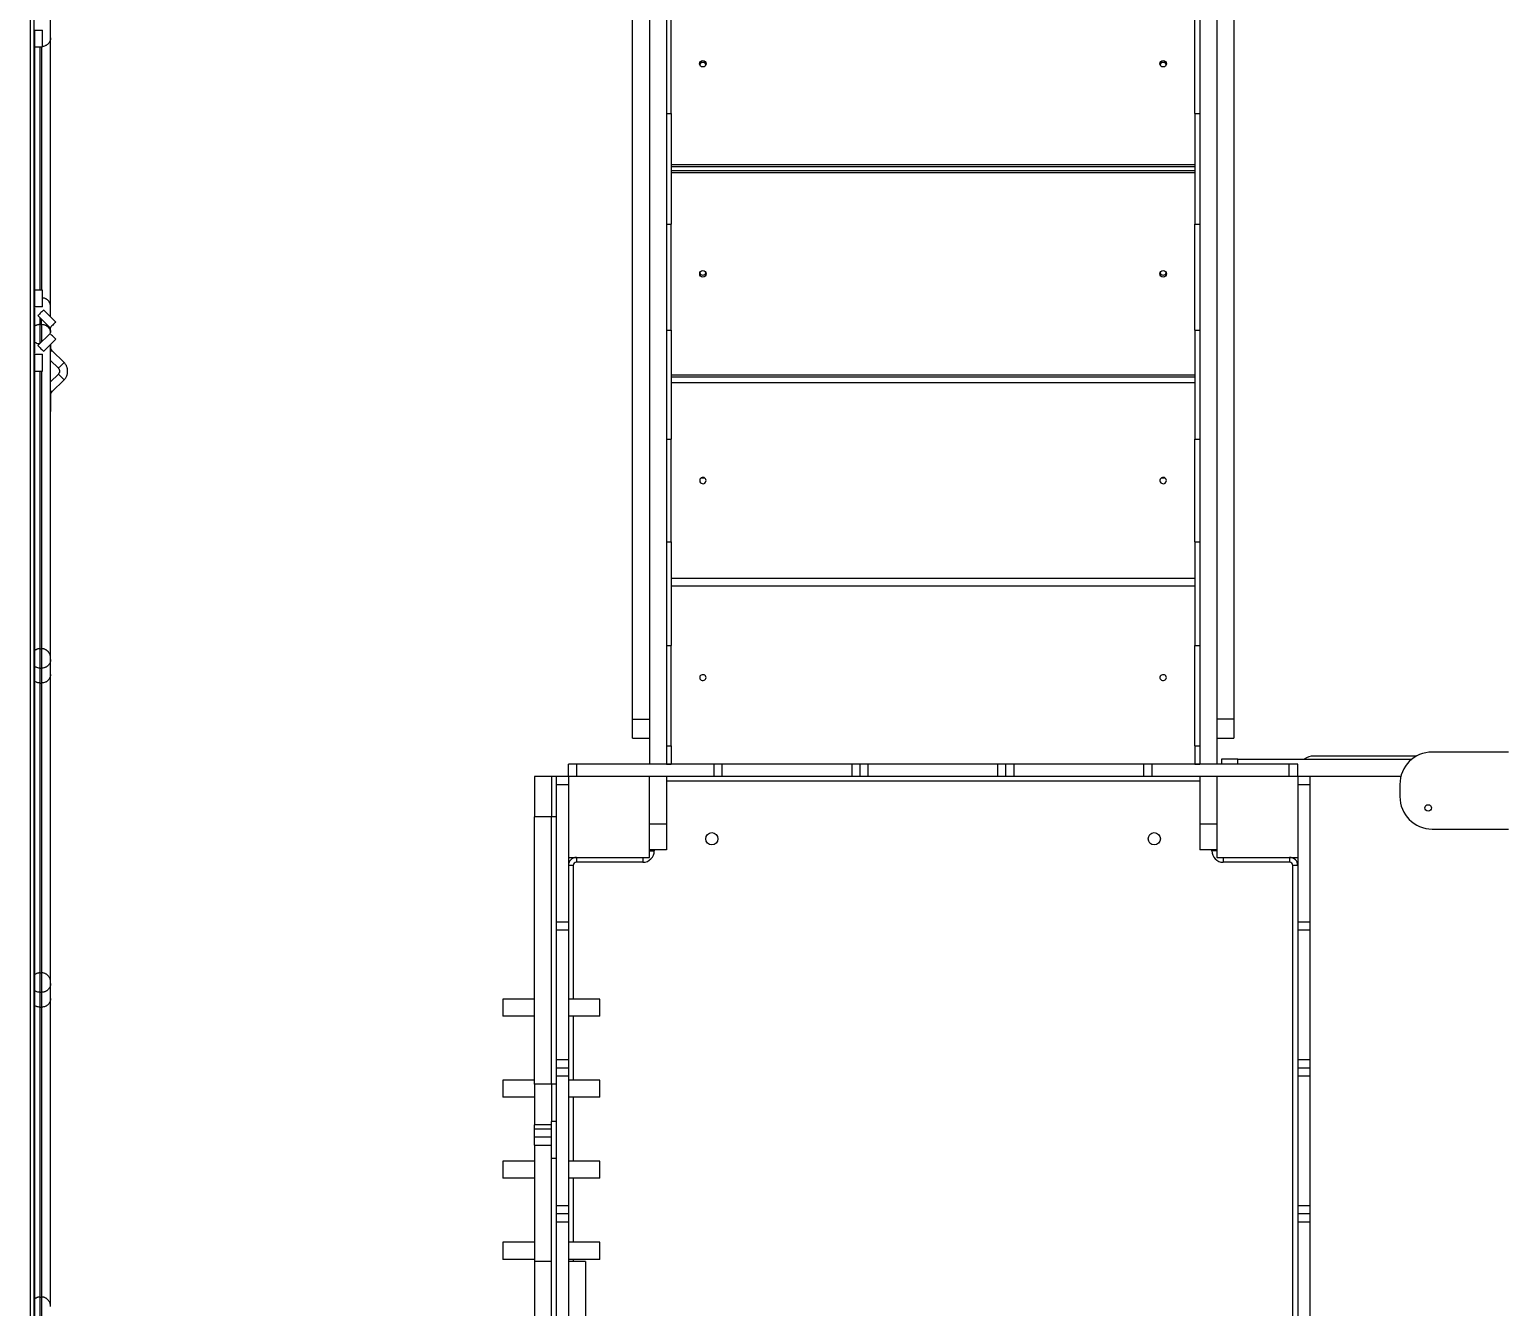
# Model space of a CAD drawing. Header units: millimetres. Extents: x -8045 to 6871, y -5915 to 5473.
# Drawn here: x -642 to 1183, y -1590 to -15 of the extents above; entities that cross this region are included whole.
import ezdxf

# ---------------------------------------------------------------- set-up
doc = ezdxf.new("R2010")
doc.units = ezdxf.units.MM
for name, color, linetype in [('DIKOM_ОБЪЕКТ', 7, 'Continuous'), ('DIKOM_РАЗМЕР_ЗОНА', 7, 'Continuous'), ('DIKOM_РАЗМЕР_ОБЪЕКТА', 7, 'Continuous')]:
    doc.layers.add(name, color=color, linetype=linetype)
doc.styles.add('style1', font='arial.ttf', dxfattribs={"width": 0.8})
doc.dimstyles.new('1-50', dxfattribs={"dimtxt": 300, "dimasz": 200, "dimexe": 100, "dimexo": 0, "dimgap": 100, "dimtad": 1, "dimtxsty": 'style1', "dimcen": 200, "dimclrd": 7, "dimclre": 7, "dimclrt": 7, "dimadec": 1, "dimazin": 2, "dimtfac": 1, "dimtmove": 0, "dimatfit": 2, "dimfxl": 0, "dimlwd": 25, "dimlwe": 18, "dimarcsym": 0})

# ---------------------------------------------------------------- blocks, each defined once
blk = doc.blocks.new('*D9')
at = {"layer": 'Defpoints', "color": 0, "linetype": 'Continuous', "transparency": 16777216}
for p in [(5663.5, -234.6), (-5019.6, -1388.7), (5663.5, -4701.5)]:
    blk.add_point(p, dxfattribs=at)
at = {"layer": 'DIKOM_РАЗМЕР_ОБЪЕКТА', "color": 7, "linetype": 'Continuous', "lineweight": 18, "transparency": 16777216}
for p, q in [((5663.5, -234.6), (5663.5, -4801.5)), ((-5019.6, -1388.7), (-5019.6, -4801.5))]:
    blk.add_line(p, q, dxfattribs=at)
at = {"layer": 'DIKOM_РАЗМЕР_ОБЪЕКТА', "color": 7, "linetype": 'Continuous', "lineweight": 25, "transparency": 16777216}
blk.add_line((-4819.6, -4701.5), (5463.5, -4701.5), dxfattribs=at)
at = {"layer": 'DIKOM_РАЗМЕР_ОБЪЕКТА', "color": 7, "linetype": 'Continuous', "transparency": 16777216}
for points in [[(-4819.6, -4668.1), (-4819.6, -4734.8), (-5019.6, -4701.5)], [(5463.5, -4668.1), (5463.5, -4734.8), (5663.5, -4701.5)]]:
    blk.add_solid(points, dxfattribs=at)
at = {"layer": 'DIKOM_РАЗМЕР_ОБЪЕКТА', "color": 7, "linetype": 'Continuous', "lineweight": 15, "transparency": 16777216, "insert": (-74.4, -4448.3), "char_height": 300, "attachment_point": 5, "style": 'style1'}
blk.add_mtext('10700', dxfattribs=at)
blk = doc.blocks.new('*D10')
at = {"layer": 'Defpoints', "color": 0, "linetype": 'Continuous', "transparency": 16777216}
for p in [(-1653.8, 3474.9), (-5616.5, -3083.4), (491, -3083.4)]:
    blk.add_point(p, dxfattribs=at)
at = {"layer": 'DIKOM_РАЗМЕР_ОБЪЕКТА', "color": 7, "linetype": 'Continuous', "lineweight": 18, "transparency": 16777216}
for p, q in [((-1653.8, 3474.9), (-5716.5, 3474.9)), ((491, -3083.4), (-5716.5, -3083.4))]:
    blk.add_line(p, q, dxfattribs=at)
at = {"layer": 'DIKOM_РАЗМЕР_ОБЪЕКТА', "color": 7, "linetype": 'Continuous', "lineweight": 25, "transparency": 16777216}
blk.add_line((-5616.5, 3274.9), (-5616.5, -2883.4), dxfattribs=at)
at = {"layer": 'DIKOM_РАЗМЕР_ОБЪЕКТА', "color": 7, "linetype": 'Continuous', "transparency": 16777216}
for points in [[(-5649.8, 3274.9), (-5583.1, 3274.9), (-5616.5, 3474.9)], [(-5649.8, -2883.4), (-5583.1, -2883.4), (-5616.5, -3083.4)]]:
    blk.add_solid(points, dxfattribs=at)
at = {"layer": 'DIKOM_РАЗМЕР_ОБЪЕКТА', "color": 7, "linetype": 'Continuous', "lineweight": 15, "transparency": 16777216, "insert": (-5869.6, -1326.9), "char_height": 300, "attachment_point": 5, "rotation": 90, "style": 'style1'}
blk.add_mtext('6550', dxfattribs=at)
blk = doc.blocks.new('*D11')
at = {"layer": 'Defpoints', "color": 0, "transparency": 16777216}
for p in [(6870.9, -184.6), (-7019.6, -1388.7), (-7019.6, -5814.6)]:
    blk.add_point(p, dxfattribs=at)
at = {"layer": 'DIKOM_РАЗМЕР_ЗОНА', "color": 7, "lineweight": 18, "transparency": 16777216}
for p, q in [((6870.9, -184.6), (6870.9, -5914.6)), ((-7019.6, -1388.7), (-7019.6, -5914.6))]:
    blk.add_line(p, q, dxfattribs=at)
at = {"layer": 'DIKOM_РАЗМЕР_ЗОНА', "color": 7, "lineweight": 25, "transparency": 16777216}
blk.add_line((6670.9, -5814.6), (-6819.6, -5814.6), dxfattribs=at)
at = {"layer": 'DIKOM_РАЗМЕР_ЗОНА', "color": 7, "transparency": 16777216}
for points in [[(-6819.6, -5781.3), (-6819.6, -5848), (-7019.6, -5814.6)], [(6670.9, -5781.3), (6670.9, -5848), (6870.9, -5814.6)]]:
    blk.add_solid(points, dxfattribs=at)
at = {"layer": 'DIKOM_РАЗМЕР_ЗОНА', "color": 7, "transparency": 16777216, "insert": (-74.4, -5561.4), "char_height": 300, "attachment_point": 5, "style": 'style1'}
blk.add_mtext('13900', dxfattribs=at)
blk = doc.blocks.new('*D12')
at = {"layer": 'Defpoints', "color": 0, "transparency": 16777216}
for p in [(-2189.6, 5472.7), (-7595.2, -5085), (-495.6, -5085)]:
    blk.add_point(p, dxfattribs=at)
at = {"layer": 'DIKOM_РАЗМЕР_ЗОНА', "color": 7, "lineweight": 18, "transparency": 16777216}
for p, q in [((-2189.6, 5472.7), (-7695.2, 5472.7)), ((-495.6, -5085), (-7695.2, -5085))]:
    blk.add_line(p, q, dxfattribs=at)
at = {"layer": 'DIKOM_РАЗМЕР_ЗОНА', "color": 7, "lineweight": 25, "transparency": 16777216}
blk.add_line((-7595.2, 5272.7), (-7595.2, -4885), dxfattribs=at)
at = {"layer": 'DIKOM_РАЗМЕР_ЗОНА', "color": 7, "transparency": 16777216}
for points in [[(-7628.5, 5272.7), (-7561.9, 5272.7), (-7595.2, 5472.7)], [(-7628.5, -4885), (-7561.9, -4885), (-7595.2, -5085)]]:
    blk.add_solid(points, dxfattribs=at)
at = {"layer": 'DIKOM_РАЗМЕР_ЗОНА', "color": 7, "transparency": 16777216, "insert": (-7848.4, -1452.6), "char_height": 300, "attachment_point": 5, "rotation": 90, "style": 'style1'}
blk.add_mtext('10550', dxfattribs=at)

msp = doc.modelspace()

# ---------------------------------------------------------------- linework, layer by layer
at = {"layer": 'DIKOM_ОБЪЕКТ', "color": 7, "linetype": 'Continuous', "lineweight": 15}
for p, q in [((-640.877, 1413.843), (-640.877, -1786.157)), ((-635.854, -1786.157), (-635.854, 1413.843)), ((123.187, 548.843), (123.187, -921.157)), ((144.187, 548.843), (144.187, -921.157)), ((802.187, 548.843), (802.187, -921.157)), ((823.187, 548.843), (823.187, -921.157)), ((102.187, -865.545), (102.187, 492.14)), ((844.187, 492.14), (844.187, -865.545)), ((150.187, -118.117), (150.187, 12.7)), ((796.187, -118.117), (796.187, 12.7)), ((-635.756, -15.299), (-635.756, -36.157)), ((-635.756, -15.299), (-625.756, -15.299)), ((-625.756, -36.157), (-625.756, -15.299)), ((-635.756, -36.157), (-625.756, -36.157)), ((-635.668, -36.157), (-635.668, -336.157)), ((-635.645, -36.157), (-635.645, -336.157)), ((-628.78, -336.157), (-628.78, -36.157)), ((-626.78, -36.157), (-626.78, -336.157)), ((144.187, -118.117), (150.187, -118.117)), ((150.187, -118.117), (150.187, -254.695)), ((796.187, -118.117), (796.187, -254.695)), ((796.187, -118.117), (802.187, -118.117)), ((150.187, -181.328), (796.187, -181.328)), ((150.187, -183.7), (796.187, -183.7)), ((796.187, -189.126), (150.187, -189.126)), ((796.187, -191.53), (150.187, -191.53)), ((144.187, -254.695), (150.187, -254.695)), ((150.187, -385.508), (150.187, -254.695)), ((796.187, -385.508), (796.187, -254.695)), ((796.187, -254.695), (802.187, -254.695)), ((-635.756, -336.157), (-635.756, -357.015)), ((-625.756, -336.157), (-635.756, -336.157)), ((-625.756, -357.015), (-625.756, -336.157)), ((-625.756, -357.015), (-635.756, -357.015)), ((-635.668, -358.203), (-635.668, -414.079)), ((-635.645, -358.519), (-635.645, -413.753)), ((-609.291, -375.551), (-624.291, -360.551)), ((-631.362, -367.622), (-616.362, -382.622)), ((-628.78, -378.739), (-628.78, -370.204)), ((-628.78, -378.739), (-626.78, -378.739)), ((-628.78, -402.111), (-628.78, -378.739)), ((-626.78, -378.739), (-626.78, -372.204)), ((-626.78, -378.739), (-626.78, -400.111)), ((-616.362, -389.693), (-631.362, -404.693)), ((-624.291, -411.764), (-609.291, -396.764)), ((-615.78, -388.587), (-615.78, -383.34)), ((-615.78, -388.962), (-615.78, -388.587)), ((-615.541, -388.585), (-615.541, -386.157)), ((144.187, -385.508), (150.187, -385.508)), ((150.187, -385.508), (150.187, -519.946)), ((796.187, -385.508), (796.187, -519.946)), ((796.187, -385.508), (802.187, -385.508)), ((-635.756, -415.299), (-635.756, -436.157)), ((-635.756, -415.299), (-625.756, -415.299)), ((-625.756, -436.157), (-625.756, -415.299)), ((-615.541, -407.015), (-615.541, -403.014)), ((-599.077, -425.551), (-614.077, -410.551)), ((-635.756, -436.157), (-625.756, -436.157)), ((-635.668, -436.157), (-635.668, -1786.157)), ((-635.645, -436.157), (-635.645, -586.157)), ((-628.78, -778.685), (-628.78, -436.157)), ((-626.78, -436.157), (-626.78, -778.685)), ((-615.78, -422.99), (-606.148, -432.622)), ((-606.148, -439.693), (-615.78, -449.325)), ((-614.077, -461.764), (-599.077, -446.764)), ((150.187, -440.537), (796.187, -440.537)), ((796.187, -443.492), (150.187, -443.492)), ((796.187, -450.596), (150.187, -450.596)), ((-615.541, -486.157), (-615.541, -465.299)), ((144.187, -519.946), (150.187, -519.946)), ((150.187, -646.662), (150.187, -519.946)), ((796.187, -646.662), (796.187, -519.946)), ((796.187, -519.946), (802.187, -519.946)), ((-635.645, -586.157), (-635.668, -586.157)), ((144.187, -646.662), (150.187, -646.662)), ((150.187, -646.662), (150.187, -774.754)), ((796.187, -646.662), (796.187, -774.754)), ((796.187, -646.662), (802.187, -646.662)), ((150.187, -691.788), (796.187, -691.788)), ((796.187, -701.39), (150.187, -701.39)), ((-628.78, -802.672), (-628.78, -778.685)), ((-628.78, -778.685), (-626.78, -778.685)), ((-626.78, -778.685), (-626.78, -802.672)), ((144.187, -774.754), (150.187, -774.754)), ((150.187, -898.656), (150.187, -774.754)), ((796.187, -898.656), (796.187, -774.754)), ((796.187, -774.754), (802.187, -774.754)), ((-628.78, -821.041), (-628.78, -802.672)), ((-628.78, -802.672), (-626.78, -802.672)), ((-626.78, -802.672), (-626.78, -821.041)), ((-615.78, -792.049), (-615.78, -790.05)), ((-628.78, -821.041), (-626.78, -821.041)), ((-628.78, -1178.681), (-628.78, -821.041)), ((-626.78, -821.041), (-626.78, -1178.681)), ((102.187, -865.545), (123.187, -865.545)), ((102.187, -888.858), (102.187, -865.545)), ((844.187, -865.545), (823.187, -865.545)), ((844.187, -865.545), (844.187, -888.858)), ((102.187, -888.858), (123.187, -888.858)), ((823.187, -888.858), (844.187, -888.858)), ((144.187, -898.656), (150.187, -898.656)), ((150.187, -898.656), (150.187, -920.99)), ((796.187, -898.656), (796.187, -920.99)), ((796.187, -898.656), (802.187, -898.656)), ((1069.822, -911.157), (943.187, -911.157)), ((1183.18, -906.157), (1089.187, -906.157)), ((23.187, -936.157), (23.187, -921.157)), ((33.775, -921.157), (23.187, -921.157)), ((33.775, -936.157), (33.775, -921.157)), ((202.938, -921.157), (33.775, -921.157)), ((144.187, -920.99), (150.187, -920.99)), ((150.187, -921.157), (150.187, -920.99)), ((202.938, -936.157), (202.938, -921.157)), ((212.924, -921.157), (202.938, -921.157)), ((212.924, -936.157), (212.924, -921.157)), ((373.187, -921.157), (212.924, -921.157)), ((373.187, -936.157), (373.187, -921.157)), ((383.187, -921.157), (373.187, -921.157)), ((383.187, -936.157), (383.187, -921.157)), ((393.187, -921.157), (383.187, -921.157)), ((393.187, -936.157), (393.187, -921.157)), ((553.187, -921.157), (393.187, -921.157)), ((553.187, -936.157), (553.187, -921.157)), ((563.187, -921.157), (553.187, -921.157)), ((563.187, -936.157), (563.187, -921.157)), ((573.187, -921.157), (563.187, -921.157)), ((573.187, -936.157), (573.187, -921.157)), ((733.45, -921.157), (573.187, -921.157)), ((733.45, -936.157), (733.45, -921.157)), ((743.437, -921.157), (733.45, -921.157)), ((743.437, -936.157), (743.437, -921.157)), ((912.599, -921.157), (743.437, -921.157)), ((796.187, -921.157), (796.187, -920.99)), ((796.187, -920.99), (802.187, -920.99)), ((829.187, -915.157), (829.187, -921.157)), ((849.187, -915.157), (829.187, -915.157)), ((849.187, -915.157), (1063.909, -915.157)), ((849.187, -921.157), (849.187, -915.157)), ((912.599, -936.157), (912.599, -921.157)), ((923.187, -921.157), (912.599, -921.157)), ((923.187, -936.157), (923.187, -921.157)), ((2.187, -936.157), (-18.813, -936.157)), ((-18.813, -936.157), (-18.813, -986.157)), ((2.187, -936.157), (2.187, -986.157)), ((8.187, -936.157), (2.187, -936.157)), ((23.187, -936.157), (8.187, -936.157)), ((8.187, -936.157), (8.187, -946.746)), ((23.187, -946.746), (8.187, -946.746)), ((8.187, -946.746), (8.187, -1115.908)), ((23.187, -936.157), (23.187, -946.746)), ((33.775, -936.157), (23.187, -936.157)), ((23.187, -946.746), (23.187, -1115.908)), ((202.938, -936.157), (33.775, -936.157)), ((123.187, -1036.157), (123.187, -936.157)), ((144.187, -936.157), (144.187, -995.251)), ((802.187, -942.157), (144.187, -942.157)), ((212.924, -936.157), (202.938, -936.157)), ((373.187, -936.157), (212.924, -936.157)), ((383.187, -936.157), (373.187, -936.157)), ((393.187, -936.157), (383.187, -936.157)), ((553.187, -936.157), (393.187, -936.157)), ((563.187, -936.157), (553.187, -936.157)), ((573.187, -936.157), (563.187, -936.157)), ((733.45, -936.157), (573.187, -936.157)), ((743.437, -936.157), (733.45, -936.157)), ((912.599, -936.157), (743.437, -936.157)), ((802.187, -936.157), (802.187, -995.251)), ((823.187, -936.157), (823.187, -1036.157)), ((923.187, -936.157), (912.599, -936.157)), ((938.187, -936.157), (923.187, -936.157)), ((923.187, -936.157), (923.187, -946.746)), ((938.187, -946.746), (923.187, -946.746)), ((923.187, -946.746), (923.187, -1115.908)), ((1050.457, -936.157), (938.187, -936.157)), ((938.187, -936.157), (938.187, -946.746)), ((938.187, -946.746), (938.187, -1115.908)), ((1049.187, -946.157), (1049.187, -961.157)), ((2.187, -986.157), (-18.813, -986.157)), ((-18.813, -1316.157), (-18.813, -986.157)), ((2.187, -1316.157), (2.187, -986.157)), ((8.187, -986.157), (2.187, -986.157)), ((144.187, -995.251), (123.187, -995.251)), ((144.187, -995.251), (144.187, -1026.703)), ((823.187, -995.251), (802.187, -995.251)), ((802.187, -995.251), (802.187, -1026.703)), ((1089.187, -1001.157), (1183.18, -1001.157)), ((23.187, -1036.157), (123.187, -1036.157)), ((33.187, -1036.157), (33.187, -1042.157)), ((115.187, -1036.157), (115.187, -1042.157)), ((144.187, -1026.703), (123.187, -1026.703)), ((123.187, -1028.157), (129.187, -1028.157)), ((129.187, -1026.703), (129.187, -1028.157)), ((823.187, -1026.703), (802.187, -1026.703)), ((817.187, -1028.157), (817.187, -1026.703)), ((823.187, -1028.157), (817.187, -1028.157)), ((823.187, -1036.157), (923.187, -1036.157)), ((831.187, -1036.157), (831.187, -1042.157)), ((913.187, -1036.157), (913.187, -1042.157)), ((29.187, -1046.157), (23.187, -1046.157)), ((29.187, -1046.157), (29.187, -1211.157)), ((115.187, -1042.157), (33.187, -1042.157)), ((913.187, -1042.157), (831.187, -1042.157)), ((917.187, -1726.157), (917.187, -1046.157)), ((923.187, -1046.157), (917.187, -1046.157)), ((23.187, -1115.908), (8.187, -1115.908)), ((8.187, -1115.908), (8.187, -1125.894)), ((23.187, -1125.894), (8.187, -1125.894)), ((8.187, -1125.894), (8.187, -1286.157)), ((23.187, -1115.908), (23.187, -1125.894)), ((23.187, -1125.894), (23.187, -1286.157)), ((938.187, -1115.908), (923.187, -1115.908)), ((923.187, -1115.908), (923.187, -1125.894)), ((938.187, -1125.894), (923.187, -1125.894)), ((923.187, -1125.894), (923.187, -1286.157)), ((938.187, -1115.908), (938.187, -1125.894)), ((938.187, -1125.894), (938.187, -1286.157)), ((-628.78, -1202.676), (-628.78, -1178.681)), ((-628.78, -1178.681), (-626.78, -1178.681)), ((-626.78, -1178.681), (-626.78, -1202.676)), ((-628.78, -1220.996), (-628.78, -1202.676)), ((-628.78, -1202.676), (-626.78, -1202.676)), ((-626.78, -1202.676), (-626.78, -1220.996)), ((-615.78, -1191.916), (-615.78, -1189.916)), ((-628.78, -1220.996), (-626.78, -1220.996)), ((-628.78, -1578.695), (-628.78, -1220.996)), ((-626.78, -1220.996), (-626.78, -1578.695)), ((-57.813, -1211.157), (-57.813, -1232.157)), ((-18.813, -1211.157), (-57.813, -1211.157)), ((62.187, -1211.157), (23.187, -1211.157)), ((62.187, -1232.157), (62.187, -1211.157)), ((-18.813, -1232.157), (-57.813, -1232.157)), ((62.187, -1232.157), (23.187, -1232.157)), ((29.187, -1232.157), (29.187, -1311.157)), ((23.187, -1286.157), (8.187, -1286.157)), ((8.187, -1286.157), (8.187, -1296.157)), ((23.187, -1286.157), (23.187, -1296.157)), ((938.187, -1286.157), (923.187, -1286.157)), ((923.187, -1286.157), (923.187, -1296.157)), ((938.187, -1286.157), (938.187, -1296.157)), ((-57.813, -1311.157), (-57.813, -1332.157)), ((-18.813, -1311.157), (-57.813, -1311.157)), ((23.187, -1296.157), (8.187, -1296.157)), ((8.187, -1296.157), (8.187, -1306.157)), ((23.187, -1306.157), (8.187, -1306.157)), ((8.187, -1306.157), (8.187, -1466.157)), ((23.187, -1296.157), (23.187, -1306.157)), ((23.187, -1306.157), (23.187, -1466.157)), ((62.187, -1311.157), (23.187, -1311.157)), ((62.187, -1332.157), (62.187, -1311.157)), ((938.187, -1296.157), (923.187, -1296.157)), ((923.187, -1296.157), (923.187, -1306.157)), ((923.187, -1306.157), (923.187, -1466.157)), ((938.187, -1306.157), (923.187, -1306.157)), ((938.187, -1296.157), (938.187, -1306.157)), ((938.187, -1306.157), (938.187, -1466.157)), ((2.187, -1316.157), (-18.813, -1316.157)), ((-18.813, -1316.157), (-18.813, -1366.157)), ((2.187, -1316.157), (2.187, -1361.983)), ((8.187, -1316.157), (2.187, -1316.157)), ((-18.813, -1332.157), (-57.813, -1332.157)), ((62.187, -1332.157), (23.187, -1332.157)), ((29.187, -1332.157), (29.187, -1411.157)), ((-18.813, -1371.157), (-18.813, -1366.157)), ((2.187, -1366.157), (-18.813, -1366.157)), ((2.187, -1407.809), (2.187, -1361.983)), ((8.187, -1361.983), (2.187, -1361.983)), ((-18.813, -1371.157), (2.187, -1371.157)), ((-18.813, -1381.157), (-18.813, -1371.157)), ((-18.813, -1381.157), (2.187, -1381.157)), ((-18.813, -1391.157), (-18.813, -1381.157)), ((-18.813, -1391.157), (2.187, -1391.157)), ((-18.813, -1391.157), (-18.813, -1534.96)), ((-57.813, -1411.157), (-57.813, -1432.157)), ((-18.813, -1411.157), (-57.813, -1411.157)), ((2.187, -1776.157), (2.187, -1407.809)), ((8.187, -1407.809), (2.187, -1407.809)), ((62.187, -1411.157), (23.187, -1411.157)), ((62.187, -1432.157), (62.187, -1411.157)), ((-18.813, -1432.157), (-57.813, -1432.157)), ((62.187, -1432.157), (23.187, -1432.157)), ((29.187, -1432.157), (29.187, -1511.157)), ((23.187, -1466.157), (8.187, -1466.157)), ((8.187, -1466.157), (8.187, -1476.157)), ((23.187, -1476.157), (8.187, -1476.157)), ((8.187, -1476.157), (8.187, -1486.157)), ((23.187, -1466.157), (23.187, -1476.157)), ((23.187, -1476.157), (23.187, -1486.157)), ((938.187, -1466.157), (923.187, -1466.157)), ((923.187, -1466.157), (923.187, -1476.157)), ((938.187, -1476.157), (923.187, -1476.157)), ((923.187, -1476.157), (923.187, -1486.157)), ((938.187, -1466.157), (938.187, -1476.157)), ((938.187, -1476.157), (938.187, -1486.157)), ((23.187, -1486.157), (8.187, -1486.157)), ((8.187, -1486.157), (8.187, -1646.421)), ((23.187, -1486.157), (23.187, -1646.421)), ((938.187, -1486.157), (923.187, -1486.157)), ((923.187, -1486.157), (923.187, -1646.421)), ((938.187, -1486.157), (938.187, -1646.421)), ((-57.813, -1511.157), (-57.813, -1532.157)), ((-18.813, -1511.157), (-57.813, -1511.157)), ((62.187, -1511.157), (23.187, -1511.157)), ((62.187, -1532.157), (62.187, -1511.157)), ((-18.813, -1532.157), (-57.813, -1532.157)), ((62.187, -1532.157), (23.187, -1532.157)), ((29.187, -1532.157), (29.187, -1534.96)), ((2.187, -1534.96), (-18.813, -1534.96)), ((-18.813, -1534.96), (-18.813, -1654.96)), ((44.187, -1534.96), (23.187, -1534.96)), ((44.187, -1534.96), (44.187, -1609.197)), ((-628.78, -1578.695), (-626.78, -1578.695)), ((-628.78, -1602.662), (-628.78, -1578.695)), ((-626.78, -1578.695), (-626.78, -1602.662))]:
    msp.add_line(p, q, dxfattribs=at)
at = {"layer": 'DIKOM_ОБЪЕКТ', "color": 7, "linetype": 'Continuous', "lineweight": 15, "flags": 128}
for points in [[(-624.291, -360.551), (-624.327, -360.584), (-624.593, -360.843), (-625.099, -361.344), (-625.807, -362.047), (-626.665, -362.902), (-627.609, -363.845), (-628.569, -364.806), (-629.474, -365.713), (-630.257, -366.499), (-630.86, -367.107), (-631.237, -367.491), (-631.362, -367.622), (-631.362, -367.622)], [(-609.291, -375.551), (-609.429, -375.682), (-609.818, -376.065), (-610.431, -376.673), (-611.221, -377.46), (-612.13, -378.367), (-613.091, -379.328), (-614.033, -380.27), (-614.885, -381.125), (-615.584, -381.829), (-616.079, -382.329), (-616.333, -382.589), (-616.362, -382.622)], [(-609.291, -396.764), (-609.327, -396.731), (-609.593, -396.471), (-610.099, -395.971), (-610.807, -395.267), (-611.665, -394.412), (-612.609, -393.47), (-613.569, -392.509), (-614.474, -391.602), (-615.257, -390.815), (-615.86, -390.208), (-616.237, -389.824), (-616.362, -389.693), (-616.362, -389.693)], [(-631.362, -404.693), (-631.237, -404.824), (-630.86, -405.208), (-630.257, -405.815), (-629.474, -406.602), (-628.569, -407.509), (-627.609, -408.47), (-626.665, -409.412), (-625.807, -410.267), (-625.099, -410.971), (-624.593, -411.471), (-624.327, -411.731), (-624.291, -411.764)], [(-599.077, -425.551), (-599.215, -425.682), (-599.604, -426.065), (-600.216, -426.673), (-601.007, -427.46), (-601.916, -428.367), (-602.877, -429.328), (-603.819, -430.27), (-604.67, -431.125), (-605.37, -431.829), (-605.865, -432.329), (-606.118, -432.589), (-606.148, -432.622)], [(-599.077, -446.764), (-599.113, -446.731), (-599.379, -446.471), (-599.885, -445.971), (-600.593, -445.267), (-601.451, -444.412), (-602.395, -443.47), (-603.355, -442.509), (-604.26, -441.602), (-605.043, -440.815), (-605.646, -440.208), (-606.023, -439.824), (-606.148, -439.693), (-606.148, -439.693)], [(193.187, -571.192), (193.009, -570.054), (192.492, -569.018), (191.681, -568.175), (190.648, -567.6), (189.486, -567.344), (188.297, -567.43), (187.187, -567.85), (186.255, -568.567), (185.583, -569.518), (185.232, -570.617), (185.232, -571.767), (185.583, -572.866), (186.255, -573.817), (187.187, -574.534), (188.297, -574.954), (189.486, -575.04), (190.648, -574.784), (191.681, -574.209), (192.492, -573.366), (193.009, -572.329), (193.187, -571.192)], [(761.187, -571.192), (761.009, -570.054), (760.492, -569.018), (759.681, -568.175), (758.648, -567.6), (757.486, -567.344), (756.297, -567.43), (755.187, -567.85), (754.255, -568.567), (753.583, -569.518), (753.232, -570.617), (753.232, -571.767), (753.583, -572.866), (754.255, -573.817), (755.187, -574.534), (756.297, -574.954), (757.486, -575.04), (758.648, -574.784), (759.681, -574.209), (760.492, -573.366), (761.009, -572.329), (761.187, -571.192)], [(193.187, -814.304), (193.009, -813.239), (192.492, -812.269), (191.681, -811.48), (190.648, -810.941), (189.486, -810.701), (188.297, -810.782), (187.187, -811.175), (186.255, -811.847), (185.583, -812.737), (185.232, -813.766), (185.232, -814.843), (185.583, -815.872), (186.255, -816.762), (187.187, -817.434), (188.297, -817.827), (189.486, -817.908), (190.648, -817.668), (191.681, -817.129), (192.492, -816.34), (193.009, -815.37), (193.187, -814.304)], [(761.187, -814.304), (761.009, -813.239), (760.492, -812.269), (759.681, -811.48), (758.648, -810.941), (757.486, -810.701), (756.297, -810.782), (755.187, -811.175), (754.255, -811.847), (753.583, -812.737), (753.232, -813.766), (753.232, -814.843), (753.583, -815.872), (754.255, -816.762), (755.187, -817.434), (756.297, -817.827), (757.486, -817.908), (758.648, -817.668), (759.681, -817.129), (760.492, -816.34), (761.009, -815.37), (761.187, -814.304)]]:
    msp.add_lwpolyline(points, dxfattribs=at)
at = {"layer": 'DIKOM_ОБЪЕКТ', "color": 7, "linetype": 'Continuous', "lineweight": 15}
for centre, radius in [((189.176, -56.815), 3.989), ((757.176, -56.815), 3.989), ((189.198, -316.03), 3.989), ((757.198, -316.03), 3.989), ((1084.187, -975.157), 4), ((200.187, -1013.157), 7.5), ((746.187, -1013.157), 7.5)]:
    msp.add_circle(centre, radius, dxfattribs=at)
for centre, radius, start, end in [((189.187, -59.201), 4.004, 17.491979, 162.508021), ((757.187, -59.201), 4.004, 17.491808, 162.508192), ((189.187, -313.612), 4.004, 197.733589, 342.266411), ((757.187, -313.612), 4.004, 197.733416, 342.266584), ((-497.055, -530.641), 167.678, 134.258509, 135.061289), ((-518.351, -363.226), 137.38, 224.851248, 225.829293), ((189.187, -563.816), 4.131, 247.758383, 292.241617), ((757.187, -563.817), 4.131, 247.757558, 292.242442), ((943.187, -931.157), 20, 90, 126.869898), ((1089.187, -946.157), 40, 90, 180), ((1089.187, -961.157), 40, 180, 270), ((33.187, -1046.157), 10, 90, 180), ((115.187, -1028.157), 14, 270, 0), ((831.187, -1028.157), 14, 180, 270), ((913.187, -1046.157), 10, 0, 90), ((33.187, -1046.157), 4, 90, 180), ((913.187, -1046.157), 4, 0, 90)]:
    msp.add_arc(centre, radius, start, end, dxfattribs=at)
for points, knots in [([(-615.78, -24.968), (-615.78, -23.495), (-615.78, -20.549), (-615.78, -14.943), (-615.78, -9.253), (-615.78, -5.001), (-615.78, -3.253)], [0, 0, 0, 0, 0.27045774, 0.54087067, 0.8112709, 1, 1, 1, 1]), ([(-615.78, -24.968), (-615.796, -25.422), (-615.817, -26.008), (-615.958, -26.925), (-616.144, -27.768), (-616.588, -29.096), (-617.39, -30.661), (-618.698, -32.326), (-620.089, -33.507), (-621.34, -34.28), (-622.663, -34.922), (-624.137, -35.44), (-625.339, -35.525), (-625.756, -35.554)], [0, 0, 0, 0, 0.09158233, 0.118306, 0.18642546, 0.26479066, 0.3969451, 0.52957707, 0.66727549, 0.73208955, 0.79430871, 0.9286131, 1, 1, 1, 1]), ([(-615.78, -356.389), (-615.78, -351.437), (-615.78, -341.535), (-615.78, -326.153), (-615.78, -310.353), (-615.78, -294.123), (-615.78, -277.486), (-615.78, -260.54), (-615.78, -243.297), (-615.78, -225.875), (-615.78, -208.31), (-615.78, -190.679), (-615.78, -173.047), (-615.78, -155.482), (-615.78, -138.06), (-615.78, -120.817), (-615.78, -103.871), (-615.78, -87.234), (-615.78, -71.004), (-615.78, -55.205), (-615.78, -39.822), (-615.78, -29.92), (-615.78, -24.968)], [0, 0, 0, 0, 0.04862958, 0.09722944, 0.14646203, 0.19622293, 0.24601427, 0.29661374, 0.34717955, 0.39800971, 0.44898865, 0.49999998, 0.55101274, 0.6019912, 0.65282134, 0.70338761, 0.75398574, 0.80377837, 0.85353887, 0.90277153, 0.95137102, 1, 1, 1, 1]), ([(-615.78, -356.389), (-615.793, -355.993), (-615.814, -355.336), (-615.971, -354.341), (-616.189, -353.444), (-616.626, -352.187), (-617.39, -350.696), (-618.697, -349.033), (-620.086, -347.851), (-621.337, -347.078), (-622.661, -346.436), (-624.136, -345.917), (-625.338, -345.832), (-625.756, -345.803)], [0, 0, 0, 0, 0.07998307, 0.13232052, 0.20264697, 0.26480725, 0.39695875, 0.52958811, 0.66697714, 0.73186697, 0.7943158, 0.92851638, 1, 1, 1, 1]), ([(-615.78, -369.062), (-615.78, -368.206), (-615.78, -365.168), (-615.78, -360.846), (-615.78, -357.875), (-615.78, -356.389)], [0, 0, 0, 0, 0.16400264, 0.58196669, 1, 1, 1, 1]), ([(-628.78, -378.739), (-629.214, -378.753), (-630.091, -378.78), (-631.361, -378.993), (-632.576, -379.322), (-633.695, -379.753), (-634.719, -380.284), (-635.367, -380.669), (-635.645, -380.891), (-635.645, -380.891)], [0, 0, 0, 0, 0.16485453, 0.33274907, 0.49577827, 0.66649001, 0.8282053, 0.99980386, 1, 1, 1, 1]), ([(-615.78, -388.587), (-615.79, -388.264), (-615.807, -387.71), (-615.938, -386.865), (-616.125, -386.089), (-616.499, -385.007), (-617.159, -383.704), (-618.126, -382.45), (-619.087, -381.525), (-619.917, -380.868), (-620.832, -380.281), (-621.867, -379.753), (-622.984, -379.324), (-624.596, -378.871), (-625.903, -378.792), (-626.78, -378.739)], [0, 0, 0, 0, 0.0728816, 0.12506476, 0.19134424, 0.25014062, 0.37488248, 0.49934518, 0.56396287, 0.62454771, 0.6890584, 0.74985745, 0.81403443, 0.87532766, 1, 1, 1, 1]), ([(-629.229, -402.56), (-629.951, -402.5), (-631.55, -402.369), (-633.362, -401.582), (-634.72, -400.729), (-635.359, -400.26), (-635.644, -399.985), (-635.645, -399.984)], [0, 0, 0, 0, 0.29118077, 0.64501328, 0.81691988, 0.99933321, 1, 1, 1, 1]), ([(-615.78, -789.875), (-615.78, -789.236), (-615.78, -781.801), (-615.78, -767.063), (-615.78, -745.606), (-615.78, -723.53), (-615.78, -700.952), (-615.78, -677.95), (-615.78, -654.604), (-615.78, -631.007), (-615.78, -607.239), (-615.78, -583.383), (-615.78, -559.526), (-615.78, -535.758), (-615.78, -512.161), (-615.78, -488.816), (-615.78, -465.811), (-615.78, -443.24), (-615.78, -422.357), (-615.78, -409.199), (-615.78, -403.253)], [0, 0, 0, 0, 0.00538473, 0.06264808, 0.1204566, 0.17889007, 0.23772941, 0.29701435, 0.35655567, 0.41629607, 0.4761774, 0.53614072, 0.59610497, 0.65598667, 0.71572701, 0.77526795, 0.83455181, 0.8933922, 0.95182595, 1, 1, 1, 1]), ([(-614.068, -410.55), (-614.301, -410.293), (-614.727, -409.823), (-615.133, -409.038), (-615.461, -408.127), (-615.51, -407.448), (-615.541, -407.015)], [0, 0, 0, 0, 0.26377274, 0.4832276, 0.67059432, 1, 1, 1, 1]), ([(-604.684, -436.157), (-604.715, -436.593), (-604.76, -437.205), (-605.045, -438.068), (-605.395, -438.766), (-605.79, -439.352), (-606.093, -439.617), (-606.162, -439.678)], [0, 0, 0, 0, 0.33221597, 0.46731465, 0.69251262, 0.92963984, 1, 1, 1, 1]), ([(-606.157, -432.622), (-605.925, -432.879), (-605.498, -433.35), (-605.092, -434.135), (-604.764, -435.046), (-604.715, -435.725), (-604.684, -436.157)], [0, 0, 0, 0, 0.26377712, 0.48323076, 0.67059611, 1, 1, 1, 1]), ([(-599.101, -446.74), (-598.823, -446.469), (-598.067, -445.73), (-597.066, -444.335), (-596.118, -442.654), (-595.47, -441.041), (-595.063, -439.59), (-594.757, -438.006), (-594.712, -436.87), (-594.684, -436.157)], [0, 0, 0, 0, 0.09879372, 0.26907654, 0.43508822, 0.58982149, 0.71061398, 0.81867418, 1, 1, 1, 1]), ([(-594.684, -436.157), (-594.713, -435.425), (-594.754, -434.39), (-595.031, -432.879), (-595.367, -431.592), (-595.929, -430.101), (-596.688, -428.593), (-597.682, -427.12), (-598.495, -426.094), (-599.021, -425.621), (-599.087, -425.561)], [0, 0, 0, 0, 0.18634852, 0.26330639, 0.39109829, 0.52463165, 0.66868039, 0.81998177, 0.97727355, 1, 1, 1, 1]), ([(-615.541, -465.299), (-615.51, -464.864), (-615.466, -464.251), (-615.18, -463.388), (-614.83, -462.69), (-614.435, -462.105), (-614.134, -461.841), (-614.065, -461.781)], [0, 0, 0, 0, 0.33243681, 0.46762253, 0.69295804, 0.93024399, 1, 1, 1, 1]), ([(-628.78, -778.685), (-629.214, -778.701), (-630.091, -778.732), (-631.36, -778.978), (-632.576, -779.358), (-633.694, -779.855), (-634.721, -780.469), (-635.369, -780.918), (-635.66, -781.184), (-635.668, -781.191)], [0, 0, 0, 0, 0.16405645, 0.33114691, 0.49337305, 0.66327645, 0.82421867, 0.99499198, 1, 1, 1, 1]), ([(-615.78, -790.05), (-615.79, -789.677), (-615.807, -789.038), (-615.938, -788.063), (-616.126, -787.168), (-616.499, -785.92), (-617.159, -784.416), (-618.127, -782.968), (-619.088, -781.901), (-619.918, -781.142), (-620.833, -780.465), (-621.868, -779.855), (-622.984, -779.36), (-624.596, -778.838), (-625.904, -778.747), (-626.78, -778.685)], [0, 0, 0, 0, 0.07298235, 0.12506275, 0.19135948, 0.25013484, 0.37489302, 0.49934005, 0.56396539, 0.62454353, 0.68905451, 0.74985695, 0.8140402, 0.87532696, 1, 1, 1, 1]), ([(-628.78, -802.672), (-629.655, -802.612), (-631.409, -802.492), (-633.364, -801.759), (-634.72, -801.006), (-635.37, -800.584), (-635.66, -800.336), (-635.668, -800.329)], [0, 0, 0, 0, 0.3306282, 0.66251188, 0.82375687, 0.99483033, 1, 1, 1, 1]), ([(-615.78, -792.049), (-615.79, -792.398), (-615.808, -792.995), (-615.939, -793.906), (-616.126, -794.743), (-616.499, -795.909), (-617.159, -797.315), (-618.127, -798.668), (-619.088, -799.666), (-619.919, -800.375), (-620.834, -801.009), (-621.869, -801.578), (-622.985, -802.041), (-624.597, -802.529), (-625.904, -802.615), (-626.78, -802.672)], [0, 0, 0, 0, 0.07308461, 0.12506272, 0.19136632, 0.25013695, 0.37488549, 0.49933728, 0.56397479, 0.62454635, 0.68905773, 0.74985774, 0.81404104, 0.87532601, 1, 1, 1, 1]), ([(-615.78, -810.375), (-615.78, -808.032), (-615.78, -803.346), (-615.78, -797.237), (-615.78, -793.778), (-615.78, -792.049)], [0, 0, 0, 0, 0.33333444, 0.66666508, 1, 1, 1, 1]), ([(-628.78, -821.041), (-629.547, -820.997), (-630.707, -820.931), (-632.196, -820.533), (-633.598, -820.008), (-634.776, -819.375), (-635.494, -818.811), (-635.668, -818.673)], [0, 0, 0, 0, 0.30101915, 0.45515687, 0.61222655, 0.90546087, 1, 1, 1, 1]), ([(-615.78, -810.375), (-615.795, -810.8), (-615.817, -811.451), (-615.977, -812.442), (-616.186, -813.301), (-616.62, -814.551), (-617.377, -816.033), (-618.679, -817.695), (-620.066, -818.878), (-621.319, -819.653), (-622.643, -820.302), (-624.456, -820.903), (-626.013, -820.995), (-626.78, -821.041)], [0, 0, 0, 0, 0.08159896, 0.12493637, 0.19172654, 0.24996272, 0.37485097, 0.50010959, 0.63022644, 0.69142833, 0.75016332, 0.87704536, 1, 1, 1, 1]), ([(-615.78, -1189.741), (-615.78, -1183.732), (-615.78, -1171.483), (-615.78, -1152.502), (-615.78, -1132.95), (-615.78, -1112.972), (-615.78, -1092.682), (-615.78, -1072.09), (-615.78, -1051.316), (-615.78, -1030.398), (-615.78, -1009.413), (-615.78, -988.427), (-615.78, -967.51), (-615.78, -946.736), (-615.78, -926.145), (-615.78, -905.855), (-615.78, -885.88), (-615.78, -866.321), (-615.78, -847.204), (-615.78, -828.517), (-615.78, -816.423), (-615.78, -810.375)], [0, 0, 0, 0, 0.05002265, 0.10197291, 0.15439882, 0.20685206, 0.2600291, 0.31317594, 0.36655852, 0.42007384, 0.47361813, 0.52716372, 0.58067866, 0.63406118, 0.68720856, 0.74038412, 0.7928385, 0.84526405, 0.89721422, 0.9485937, 1, 1, 1, 1]), ([(-628.78, -1178.681), (-629.214, -1178.697), (-630.091, -1178.728), (-631.36, -1178.97), (-632.576, -1179.346), (-633.695, -1179.837), (-634.721, -1180.445), (-635.37, -1180.888), (-635.66, -1181.151), (-635.668, -1181.158)], [0, 0, 0, 0, 0.1640771, 0.33118381, 0.49343146, 0.6633485, 0.8243028, 0.99507957, 1, 1, 1, 1]), ([(-615.78, -1189.916), (-615.79, -1189.548), (-615.807, -1188.916), (-615.938, -1187.953), (-616.125, -1187.067), (-616.499, -1185.833), (-617.159, -1184.346), (-618.126, -1182.915), (-619.087, -1181.86), (-619.918, -1181.11), (-620.832, -1180.44), (-621.868, -1179.838), (-622.984, -1179.349), (-624.596, -1178.832), (-625.904, -1178.742), (-626.78, -1178.681)], [0, 0, 0, 0, 0.07292332, 0.12508441, 0.19136126, 0.25014795, 0.37489231, 0.49934595, 0.56397587, 0.62455346, 0.68906212, 0.7498604, 0.81403882, 0.87532798, 1, 1, 1, 1]), ([(-628.78, -1202.676), (-629.655, -1202.615), (-631.409, -1202.494), (-633.363, -1201.751), (-634.72, -1200.988), (-635.369, -1200.562), (-635.66, -1200.31), (-635.668, -1200.302)], [0, 0, 0, 0, 0.33059073, 0.66245622, 0.8236673, 0.99473717, 1, 1, 1, 1]), ([(-615.78, -1191.916), (-615.79, -1192.27), (-615.808, -1192.875), (-615.939, -1193.798), (-616.126, -1194.645), (-616.5, -1195.826), (-617.16, -1197.25), (-618.128, -1198.621), (-619.089, -1199.631), (-619.919, -1200.349), (-620.834, -1200.991), (-621.869, -1201.568), (-622.985, -1202.037), (-624.597, -1202.532), (-625.904, -1202.618), (-626.78, -1202.676)], [0, 0, 0, 0, 0.07315555, 0.12506572, 0.19138063, 0.25013842, 0.37489235, 0.49934533, 0.56397332, 0.62454307, 0.6890584, 0.74985303, 0.81404226, 0.87532745, 1, 1, 1, 1]), ([(-615.78, -1210.456), (-615.78, -1208.279), (-615.78, -1203.926), (-615.78, -1198.817), (-615.78, -1194.655), (-615.78, -1192.829), (-615.78, -1191.916)], [0, 0, 0, 0, 0.25001259, 0.49999964, 0.74998768, 1, 1, 1, 1]), ([(-628.78, -1220.996), (-629.557, -1220.952), (-630.731, -1220.884), (-632.236, -1220.482), (-633.647, -1219.953), (-634.811, -1219.329), (-635.51, -1218.78), (-635.668, -1218.656)], [0, 0, 0, 0, 0.30326915, 0.45887099, 0.61779607, 0.91313123, 1, 1, 1, 1]), ([(-615.78, -1210.456), (-615.794, -1210.859), (-615.815, -1211.495), (-615.97, -1212.463), (-616.176, -1213.315), (-616.602, -1214.54), (-617.346, -1215.998), (-618.633, -1217.642), (-620.015, -1218.821), (-621.268, -1219.597), (-622.597, -1220.249), (-624.425, -1220.856), (-626.004, -1220.95), (-626.78, -1220.996)], [0, 0, 0, 0, 0.07909072, 0.12490077, 0.19143153, 0.24966966, 0.37475154, 0.4999726, 0.63044773, 0.69160472, 0.75016567, 0.87724053, 1, 1, 1, 1]), ([(-615.78, -1590.084), (-615.78, -1586.642), (-615.78, -1575.732), (-615.78, -1557.028), (-615.78, -1533.991), (-615.78, -1510.787), (-615.78, -1487.485), (-615.78, -1464.141), (-615.78, -1440.681), (-615.78, -1417.015), (-615.78, -1393.206), (-615.78, -1369.322), (-615.78, -1345.56), (-615.78, -1321.993), (-615.78, -1298.81), (-615.78, -1276.056), (-615.78, -1253.811), (-615.78, -1231.903), (-615.78, -1217.606), (-615.78, -1210.456)], [0, 0, 0, 0, 0.02804428, 0.0889133, 0.14993479, 0.21127879, 0.27173646, 0.33229989, 0.39303101, 0.45377524, 0.51562465, 0.57746018, 0.63911249, 0.70066995, 0.76197577, 0.82190676, 0.88165834, 0.94082253, 1, 1, 1, 1]), ([(-628.78, -1578.695), (-629.214, -1578.711), (-630.091, -1578.742), (-631.36, -1578.992), (-632.577, -1579.379), (-633.695, -1579.885), (-634.722, -1580.51), (-635.37, -1580.966), (-635.66, -1581.236), (-635.668, -1581.244)], [0, 0, 0, 0, 0.1640797, 0.3311844, 0.49343728, 0.66336204, 0.82431448, 0.99511859, 1, 1, 1, 1]), ([(-615.78, -1590.259), (-615.79, -1589.88), (-615.807, -1589.229), (-615.938, -1588.238), (-616.125, -1587.326), (-616.499, -1586.056), (-617.158, -1584.526), (-618.126, -1583.053), (-619.087, -1581.967), (-619.918, -1581.195), (-620.832, -1580.505), (-621.868, -1579.885), (-622.984, -1579.382), (-624.596, -1578.85), (-625.904, -1578.757), (-626.78, -1578.695)], [0, 0, 0, 0, 0.07289688, 0.12506503, 0.19135058, 0.2501301, 0.37488544, 0.49934499, 0.56397393, 0.6245459, 0.68905826, 0.74985768, 0.81404047, 0.87532904, 1, 1, 1, 1])]:
    msp.add_open_spline(points, degree=3, knots=knots, dxfattribs=at)

# ---------------------------------------------------------------- dimensions: what is measured, and where the dimension line sits
at = {"layer": 'DIKOM_РАЗМЕР_ЗОНА'}
dim = msp.add_linear_dim(base=(-7595.212, -5084.969), p1=(-2189.606, 5472.652), p2=(-495.584, -5084.969), angle=90, text='10550', dimstyle='1-50', dxfattribs=at)
dim.commit()
dim.dimension.update_dxf_attribs({"geometry": '*D12', "text_midpoint": (-7595.212, -1452.593), "dimtype": 160})
dim = msp.add_linear_dim(base=(-7019.6, -5814.648), p1=(6870.851, -184.645), p2=(-7019.6, -1388.727), text='13900', dimstyle='1-50', dxfattribs=at)
dim.commit()
dim.dimension.update_dxf_attribs({"geometry": '*D11', "text_midpoint": (-74.375, -5814.648), "dimtype": 160})
at = {"layer": 'DIKOM_РАЗМЕР_ОБЪЕКТА', "color": 7, "linetype": 'Continuous', "lineweight": 15}
dim = msp.add_linear_dim(base=(-5616.456, -3083.398), p1=(-1653.813, 3474.95), p2=(491.015, -3083.398), angle=90, text='6550', dimstyle='1-50', dxfattribs=at)
dim.commit()
dim.dimension.update_dxf_attribs({"geometry": '*D10', "text_midpoint": (-5616.456, -1326.858), "dimtype": 160})
dim = msp.add_linear_dim(base=(5663.543, -4701.469), p1=(-5019.6, -1388.727), p2=(5663.543, -234.645), text='10700', dimstyle='1-50', dxfattribs=at)
dim.commit()
dim.dimension.update_dxf_attribs({"geometry": '*D9', "text_midpoint": (-74.375, -4701.469), "dimtype": 160})

doc.saveas('drawing.dxf')
